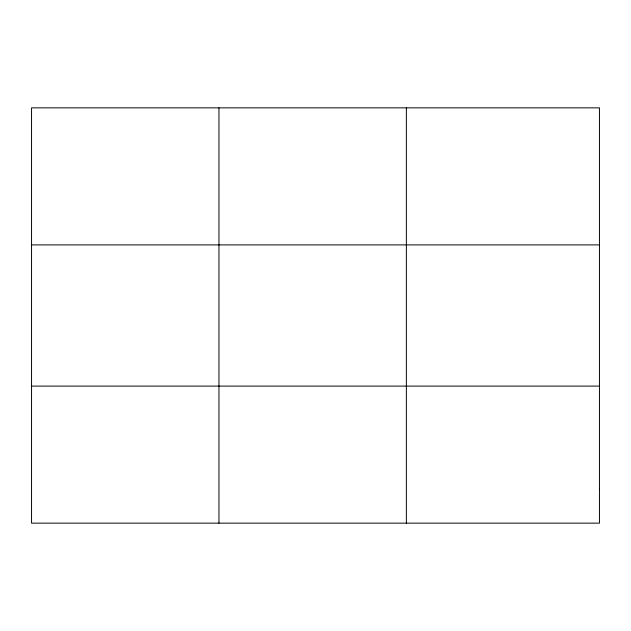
<?xml version="1.0" encoding="UTF-8"?>
<svg xmlns="http://www.w3.org/2000/svg" width="631" height="631" viewBox="0 0 631 631"><rect width="100%" height="100%" fill="white"/><g stroke="black" fill="none" stroke-linecap="round" stroke-linejoin="round"><path stroke-width="0.95" d="M218.957 107.854L218.957 523.146M406.364 107.854L406.364 523.146M31.55 244.899L599.45 244.899M31.55 386.101L599.45 386.101M599.45 488.883L599.45 523.146L31.55 523.146L31.55 107.854L599.45 107.854L599.45 488.883"/></g></svg>
